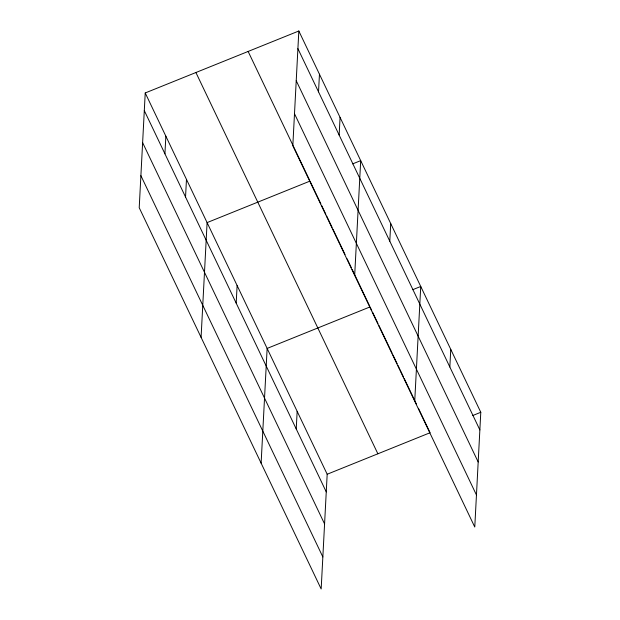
<?xml version="1.0" encoding="UTF-8"?>
<svg xmlns="http://www.w3.org/2000/svg" width="620" height="620" viewBox="0 0 620 620"><rect width="100%" height="100%" fill="white"/><g stroke="black" fill="none" stroke-linecap="round" stroke-linejoin="round"><path stroke-width="0.93" d="M145.227 92.961L139.213 207.715L321.168 589L327.182 474.246L145.227 92.961L298.832 31L480.787 412.285L474.773 527.039L292.818 145.754L298.832 31M164.928 153.822L165.85 136.175M185.543 197.036L186.473 179.389M201.081 337.35L207.096 222.603L310.008 181.087L320.85 203.802M236.189 303.157L237.119 285.51M261.121 463.179L267.135 348.425L370.055 306.908L371.721 310.403M296.236 428.986L297.158 411.339M318.525 91.861L319.455 74.214M339.148 135.067L340.07 117.428M354.679 275.388L360.693 160.634L352.695 163.866M389.794 241.196L390.716 223.549M414.726 401.21L420.74 286.463L412.734 289.687M449.841 367.017L450.763 349.37M327.182 474.246L430.094 432.729L418.423 408.27M472.781 415.509L480.787 412.285M297.902 48.647L479.864 429.931M296.228 80.693L478.183 461.978M294.492 113.708L476.454 494.993M248.14 51.452L309.597 180.219M321.679 205.553L325.849 214.287M326.686 216.039L332.103 227.393M332.94 229.144L340.031 243.993M340.45 244.869L345.03 254.479M347.115 258.85L351.284 267.592M352.121 269.336L369.636 306.032M372.55 312.154L377.975 323.508M378.812 325.26L392.15 353.222M392.987 354.966L397.157 363.708M397.993 365.451L400.078 369.822M400.489 370.69L403.411 376.813M404.248 378.556L416.338 403.899M195.912 72.517L377.875 453.801M144.305 110.608L326.26 491.893M142.623 142.654L324.578 523.939M140.895 175.669L322.849 556.954"/></g></svg>
